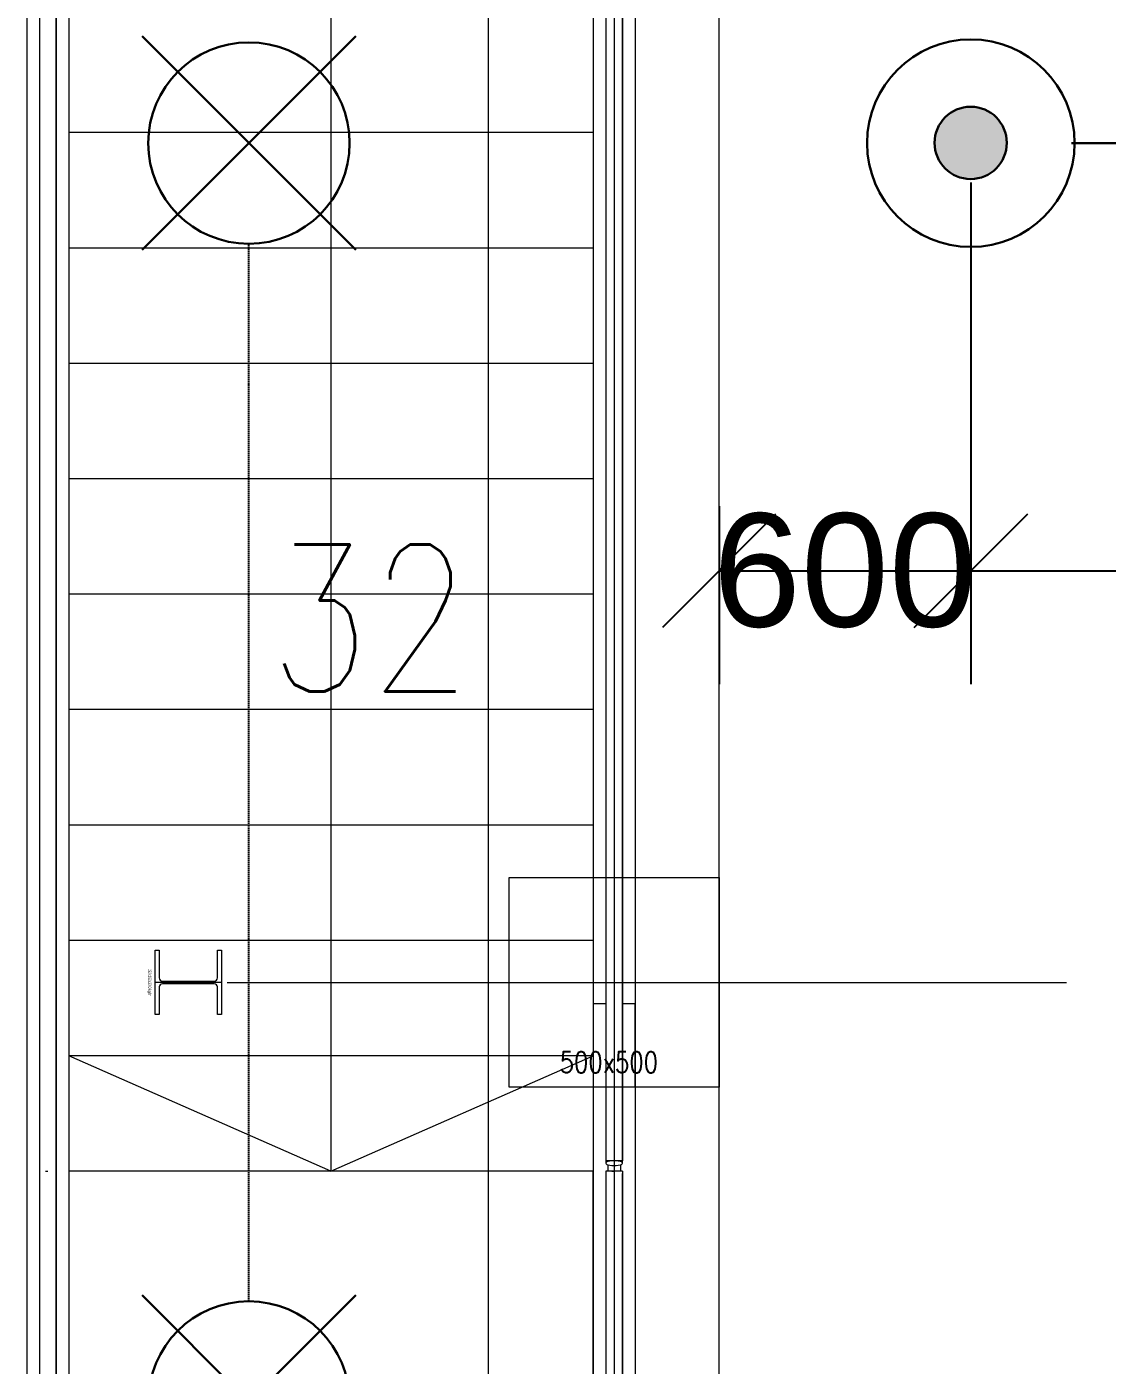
# Model space of a CAD drawing. Header units: millimetres. Extents: x -47219 to 440296, y -79832 to 7189.
# Drawn here: x -7118 to -4543, y -47337 to -44147 of the extents above; entities that cross this region are included whole.
import ezdxf

# ---------------------------------------------------------------- set-up
doc = ezdxf.new("R2010")
doc.units = ezdxf.units.MM
doc.linetypes.add('BLK_2 - 3RD STOREY  LOWER ROOF PLAN-archi clean_25 SEPT 2024$0$IDA - Grid Line', pattern=[3500, 2000, -500, 500, -500])
doc.linetypes.add('HIDDEN2', pattern=[4.7625, 3.175, -1.5875])
doc.layers.get('Defpoints').update_dxf_attribs({"color": 8, "lineweight": 9})
for name, color, linetype, lineweight in [('BLK_2 - 3RD STOREY  LOWER ROOF PLAN-archi clean_25 SEPT 2024$0$1599_DB_A_BLK2_HQ_R21-3RD STOREY 230517$0$A-_HANR----_E3', 8, 'Continuous', 9), ('BLK_2 - 3RD STOREY  LOWER ROOF PLAN-archi clean_25 SEPT 2024$0$1599_DB_A_BLK2_HQ_R21-3RD STOREY 230517$0$A-_HANR----_E6', 8, 'Continuous', 9), ('BLK_2 - 3RD STOREY  LOWER ROOF PLAN-archi clean_25 SEPT 2024$0$A-_HANR----_E3', 8, 'Continuous', 9), ('BLK_2 - 3RD STOREY  LOWER ROOF PLAN-archi clean_25 SEPT 2024$0$A-_HANR----_E6', 8, 'Continuous', 9), ('BLK_2 - 3RD STOREY  LOWER ROOF PLAN-archi clean_25 SEPT 2024$0$A-_WALL----_E', 8, 'Continuous', 9), ('BLK_2 - 3RD STOREY  LOWER ROOF PLAN-archi clean_25 SEPT 2024$0$S-_ANOTGRID_E-1', 8, 'BLK_2 - 3RD STOREY  LOWER ROOF PLAN-archi clean_25 SEPT 2024$0$IDA - Grid Line', 9), ('M-_SPRKPIEX_E-', 1, 'Continuous', 30), ('NW_BEAM AND COLUMN', 134, 'Continuous', 5), ('S-_LINE----_N-', 140, 'Continuous', 18), ('S-TEXT', 140, 'Continuous', 18)]:
    doc.layers.add(name, color=color, linetype=linetype, lineweight=lineweight)
for name, color, linetype in [('DIM', 8, 'Continuous'), ('M-_FIRESPRK_T-', 7, 'Continuous'), ('M-_SPRKBEAM_E-', 12, 'HIDDEN2')]:
    doc.layers.add(name, color=color, linetype=linetype)
doc.styles.add('RomanS_3', font='romans__.ttf', dxfattribs={"width": 0.8, "height": 50})
doc.styles.add('Simplex', font='SIMPLEX.shx', dxfattribs={"width": 0.8, "height": 2.5})
doc.styles.get("Standard").update_dxf_attribs({"font": 'arial.ttf'})
doc.styles.add('Swis721 BlkCn BT', font='swissck.ttf', dxfattribs={"width": 0.65, "height": 8})
doc.dimstyles.new('DIM 150', dxfattribs={"dimscale": 1500, "dimtxt": 0.18, "dimasz": 0.18, "dimexe": 0.18, "dimexo": 0.0625, "dimgap": 0.09, "dimtad": 0, "dimtih": 1, "dimtoh": 1, "dimdec": 0, "dimzin": 0, "dimdsep": 46, "dimtxsty": 'Standard', "dimblk": 'OBLIQUE', "dimcen": 0.09, "dimadec": 0, "dimazin": 0, "dimtfac": 1, "dimtdec": 0, "dimtofl": 0, "dimtmove": 0, "dimatfit": 3, "dimfxl": 1, "dimtolj": 1, "dimtzin": 0, "dimarcsym": 0})

# ---------------------------------------------------------------- blocks, each defined once
blk = doc.blocks.new('3rd Structure')
at = {"layer": 'NW_BEAM AND COLUMN', "color": 8}
for p, q in [((-34450, 250), (-34450, -79450)), ((-34150, 250), (-34150, -79450)), ((-34400, -50150), (-33900, -50150)), ((-34400, -50650), (-34400, -50150)), ((-33900, -50150), (-33900, -50650)), ((-35243.8, -50476.4), (-35243.8, -50323.6)), ((-35243.8, -50323.6), (-35234.4, -50323.6)), ((-35234.4, -50323.6), (-35234.4, -50389.1)), ((-35095.6, -50389.1), (-35095.6, -50323.6)), ((-35095.6, -50323.6), (-35086.2, -50323.6)), ((-35086.2, -50323.6), (-35086.2, -50476.4)), ((-35086.2, -50400), (-35243.8, -50400)), ((-35234.4, -50410.9), (-35234.4, -50476.4)), ((-35226.8, -50396.8), (-35103.2, -50396.8)), ((-35103.2, -50403.2), (-35226.8, -50403.2)), ((-35165, -50396.8), (-35165, -50403.2)), ((-35095.6, -50476.4), (-35095.6, -50410.9)), ((-35234.4, -50476.4), (-35243.8, -50476.4)), ((-35086.2, -50476.4), (-35095.6, -50476.4)), ((-33900, -50650), (-34400, -50650))]:
    blk.add_line(p, q, dxfattribs=at)
for centre, start, end in [((-35226.8, -50389.1), 180, 270), ((-35103.2, -50389.1), 270, 0), ((-35226.8, -50410.9), 90, 180), ((-35103.2, -50410.9), 0, 90)]:
    blk.add_arc(centre, 7.6, start, end, dxfattribs=at)
at = {"layer": 'S-TEXT', "color": 8, "insert": (-35252.9, -50400), "char_height": 8, "width": 66.67, "attachment_point": 2, "rotation": 270, "line_spacing_factor": 0.961347, "style": 'Swis721 BlkCn BT'}
blk.add_mtext('152x152x30.0 kg/m', dxfattribs=at)
at = {"layer": 'S-TEXT', "color": 8, "insert": (-34280, -50565.6), "char_height": 50, "width": 313.287, "attachment_point": 1, "line_spacing_factor": 0.983083, "style": 'RomanS_3'}
blk.add_mtext('500x500', dxfattribs=at)
blk = doc.blocks.new('Under B spk')
for p, q in [((318.2, -318.2), (-318.2, 318.2)), ((318.2, 318.2), (-318.2, -318.2))]:
    blk.add_line(p, q)
blk.add_circle((0, 0), 300)
blk = doc.blocks.new('_Oblique')
at = {"color": 0, "linetype": 'ByBlock', "lineweight": -2}
blk.add_line((-0.5, -0.5), (0.5, 0.5), dxfattribs=at)
blk = doc.blocks.new('*D91')
at = {"layer": 'Defpoints', "color": 0, "transparency": 16777216}
for p in [(-4867.7, -44424.7), (-5467.9, -45196.2), (-4867.7, -45443.9)]:
    blk.add_point(p, dxfattribs=at)
at = {"layer": 'DIM', "color": 0, "lineweight": -2, "transparency": 16777216}
for p, q in [((-4867.7, -44518.5), (-4867.7, -45713.9)), ((-5467.9, -45290), (-5467.9, -45713.9)), ((-5467.9, -45443.9), (-4867.7, -45443.9))]:
    blk.add_line(p, q, dxfattribs=at)
at = {"layer": 'DIM', "color": 0, "lineweight": -2, "transparency": 16777216, "xscale": 270, "yscale": 270, "zscale": 270, "rotation": 180}
blk.add_blockref('_Oblique', (-5467.9, -45443.9), dxfattribs=at)
at = {"layer": 'DIM', "color": 0, "lineweight": -2, "transparency": 16777216, "xscale": 270, "yscale": 270, "zscale": 270}
blk.add_blockref('_Oblique', (-4867.7, -45443.9), dxfattribs=at)
at = {"layer": 'DIM', "color": 0, "transparency": 16777216, "insert": (-5167.8, -45443.9), "char_height": 270, "attachment_point": 5}
blk.add_mtext('\\A1;600', dxfattribs=at)
blk = doc.blocks.new('*D92')
at = {"layer": 'Defpoints', "color": 0, "transparency": 16777216}
for p in [(-4867.7, -44424.7), (-1867.7, -44424.7), (-1867.7, -45443.9)]:
    blk.add_point(p, dxfattribs=at)
at = {"layer": 'DIM', "color": 0, "lineweight": -2, "transparency": 16777216}
for p, q in [((-4867.7, -44518.5), (-4867.7, -45713.9)), ((-1867.7, -44518.5), (-1867.7, -45713.9)), ((-4867.7, -45443.9), (-3905.3, -45443.9)), ((-1867.7, -45443.9), (-2830.1, -45443.9))]:
    blk.add_line(p, q, dxfattribs=at)
at = {"layer": 'DIM', "color": 0, "lineweight": -2, "transparency": 16777216, "xscale": 270, "yscale": 270, "zscale": 270, "rotation": 180}
blk.add_blockref('_Oblique', (-4867.7, -45443.9), dxfattribs=at)
at = {"layer": 'DIM', "color": 0, "lineweight": -2, "transparency": 16777216, "xscale": 270, "yscale": 270, "zscale": 270}
blk.add_blockref('_Oblique', (-1867.7, -45443.9), dxfattribs=at)
at = {"layer": 'DIM', "color": 0, "transparency": 16777216, "insert": (-3367.7, -45443.9), "char_height": 270, "attachment_point": 5}
blk.add_mtext('\\A1;3000', dxfattribs=at)
blk = doc.blocks.new('ROYAL')
at = {"ltscale": 0.1}
h = blk.add_hatch(color=1, dxfattribs=at)
h.dxf.hatch_style = 1
h.paths.add_polyline_path([(16.96, 0.11, 1), (-17.09, 0.11, 1)])
at = {"layer": 'M-_SPRKPIEX_E-', "ltscale": 0.1}
for centre, radius in [((0, 0), 48.84), ((-0.07, 0.11), 17.02)]:
    blk.add_circle(centre, radius, dxfattribs=at)
blk = doc.blocks.new('BLK_2 - 3RD STOREY  LOWER ROOF PLAN-archi clean_25 SEPT 2024$0$1599_DB_A_BLK2_HQ_R21-3RD STOREY 230517$0$Top Rail Type - Top Rail_Internal_-V19-LINKVIEW_BLK2_3RD STOREY')
at = {"layer": 'BLK_2 - 3RD STOREY  LOWER ROOF PLAN-archi clean_25 SEPT 2024$0$1599_DB_A_BLK2_HQ_R21-3RD STOREY 230517$0$A-_HANR----_E6'}
for p, q in [((-5749.3, -42824.7), (-5749.3, -46849.7)), ((-5709.3, -42824.7), (-5709.3, -46849.7)), ((-5709.3, -46849.7), (-5749.3, -46849.7)), ((-5709.3, -46874.7), (-5749.3, -46874.7)), ((-5749.3, -46874.7), (-5749.3, -47849.7)), ((-5709.3, -46874.7), (-5709.3, -47849.7))]:
    blk.add_line(p, q, dxfattribs=at)
blk = doc.blocks.new('BLK_2 - 3RD STOREY  LOWER ROOF PLAN-archi clean_25 SEPT 2024$0$1599_DB_A_BLK2_HQ_R21-3RD STOREY 230517$0$Top Rail Type - Top Rail_Internal_-3698194-LINKVIEW_BLK2_3RD STOREY')
at = {"layer": 'BLK_2 - 3RD STOREY  LOWER ROOF PLAN-archi clean_25 SEPT 2024$0$1599_DB_A_BLK2_HQ_R21-3RD STOREY 230517$0$A-_HANR----_E6'}
for p, q in [((-5749.3, -42824.7), (-5749.3, -46855.5)), ((-5709.3, -46855.5), (-5709.3, -42824.7)), ((-5749.3, -46880.5), (-5749.3, -47850.1)), ((-5734.5, -46874.9), (-5729.3, -46874.7)), ((-5709.3, -47850.1), (-5709.3, -46880.5))]:
    blk.add_line(p, q, dxfattribs=at)
for points in [[(-5709.3, -46855.5), (-5710, -46854), (-5712, -46852.6), (-5715.1, -46851.4), (-5719.3, -46850.4), (-5724.1, -46849.9), (-5729.3, -46849.7), (-5734.5, -46849.9), (-5739.3, -46850.4), (-5743.4, -46851.4), (-5746.6, -46852.6), (-5748.6, -46854), (-5749.3, -46855.5)], [(-5749.3, -46855.5), (-5748.6, -46857), (-5746.6, -46858.4), (-5743.4, -46859.6), (-5739.3, -46860.5), (-5734.5, -46861.1), (-5729.3, -46861.3), (-5724.1, -46861.1), (-5719.3, -46860.5), (-5715.1, -46859.6), (-5712, -46858.4), (-5710, -46857), (-5709.3, -46855.5)]]:
    blk.add_lwpolyline(points, dxfattribs=at)
blk = doc.blocks.new('BLK_2 - 3RD STOREY  LOWER ROOF PLAN-archi clean_25 SEPT 2024$0$1599_DB_A_BLK2_HQ_R21-3RD STOREY 230517$0$Railing - Railing-3698191-LINKVIEW_BLK2_3RD STOREY')
at = {"layer": 'BLK_2 - 3RD STOREY  LOWER ROOF PLAN-archi clean_25 SEPT 2024$0$1599_DB_A_BLK2_HQ_R21-3RD STOREY 230517$0$A-_HANR----_E3'}
for p, q in [((-5779.3, -42824.7), (-5779.3, -46849.7)), ((-5779.3, -46849.7), (-5779.3, -46874.7)), ((-5779.3, -46874.7), (-5779.3, -47849.7)), ((-5744.3, -46859.3), (-5744.3, -46874.7)), ((-5714.3, -46859.3), (-5714.3, -46874.7))]:
    blk.add_line(p, q, dxfattribs=at)
blk = doc.blocks.new('BLK_2 - 3RD STOREY  LOWER ROOF PLAN-archi clean_25 SEPT 2024$0$1599_DB_A_BLK2_HQ_R21-3RD STOREY 230517$0$Top Rail Type - Top Rail_Internal_-V13-LINKVIEW_BLK2_3RD STOREY')
at = {"layer": 'BLK_2 - 3RD STOREY  LOWER ROOF PLAN-archi clean_25 SEPT 2024$0$1599_DB_A_BLK2_HQ_R21-3RD STOREY 230517$0$A-_HANR----_E6'}
for p, q in [((-7099.3, -42824.7), (-7099.3, -46874.7)), ((-7059.3, -42824.7), (-7059.3, -46874.7)), ((-7099.3, -46874.7), (-7099.3, -47849.7)), ((-7059.3, -46874.7), (-7059.3, -47849.7))]:
    blk.add_line(p, q, dxfattribs=at)
blk = doc.blocks.new('BLK_2 - 3RD STOREY  LOWER ROOF PLAN-archi clean_25 SEPT 2024$0$1599_DB_A_BLK2_HQ_R21-3RD STOREY 230517$0$Top Rail Type - Top Rail_Internal_-3164345-LINKVIEW_BLK2_3RD STOREY')
at = {"layer": 'BLK_2 - 3RD STOREY  LOWER ROOF PLAN-archi clean_25 SEPT 2024$0$1599_DB_A_BLK2_HQ_R21-3RD STOREY 230517$0$A-_HANR----_E6'}
for p, q in [((-7099.3, -42824.7), (-7099.3, -46880.5)), ((-7059.3, -46880.5), (-7059.3, -42824.7)), ((-7099.3, -46880.5), (-7099.3, -47850.1)), ((-7059.3, -47850.1), (-7059.3, -46880.5))]:
    blk.add_line(p, q, dxfattribs=at)
blk.add_open_spline([(-7084.5, -46874.9), (-7082.8, -46874.7), (-7081, -46874.7), (-7079.3, -46874.7)], degree=3, dxfattribs=at)
blk = doc.blocks.new('BLK_2 - 3RD STOREY  LOWER ROOF PLAN-archi clean_25 SEPT 2024$0$1599_DB_A_BLK2_HQ_R21-3RD STOREY 230517$0$Railing - Railing-3164338-LINKVIEW_BLK2_3RD STOREY')
at = {"layer": 'BLK_2 - 3RD STOREY  LOWER ROOF PLAN-archi clean_25 SEPT 2024$0$1599_DB_A_BLK2_HQ_R21-3RD STOREY 230517$0$A-_HANR----_E3'}
for p, q in [((-7129.3, -42824.7), (-7129.3, -46874.7)), ((-7029.3, -42824.7), (-7029.3, -46874.7)), ((-7129.3, -46874.7), (-7129.3, -47849.7)), ((-7029.3, -46874.7), (-7029.3, -47849.7))]:
    blk.add_line(p, q, dxfattribs=at)
blk = doc.blocks.new('BLK_2 - 3RD STOREY  LOWER ROOF PLAN-archi clean_25 SEPT 2024$0$Railing - Railing-3164338-BLK 2 3RD STOREY PLAN')
at = {"layer": 'BLK_2 - 3RD STOREY  LOWER ROOF PLAN-archi clean_25 SEPT 2024$0$A-_HANR----_E3'}
for p, q in [((-7029.3, -42824.7), (-7029.3, -46874.7)), ((-7029.3, -46874.7), (-7029.3, -47849.7))]:
    blk.add_line(p, q, dxfattribs=at)
blk = doc.blocks.new('BLK_2 - 3RD STOREY  LOWER ROOF PLAN-archi clean_25 SEPT 2024$0$Top Rail Type - Top Rail_Internal_-3164345-BLK 2 3RD STOREY PLAN')
at = {"layer": 'BLK_2 - 3RD STOREY  LOWER ROOF PLAN-archi clean_25 SEPT 2024$0$A-_HANR----_E6'}
for p, q in [((-7099.3, -42824.7), (-7099.3, -46880.5)), ((-7059.3, -46880.5), (-7059.3, -42824.7)), ((-7099.3, -46880.5), (-7099.3, -47855.5)), ((-7059.3, -47855.5), (-7059.3, -46880.5))]:
    blk.add_line(p, q, dxfattribs=at)
blk.add_open_spline([(-7084.5, -46874.9), (-7082.8, -46874.7), (-7081, -46874.7), (-7079.3, -46874.7)], degree=3, dxfattribs=at)
blk = doc.blocks.new('BLK_2 - 3RD STOREY  LOWER ROOF PLAN-archi clean_25 SEPT 2024$0$Top Rail Type - Top Rail_Internal_-V24-BLK 2 3RD STOREY PLAN')
at = {"layer": 'BLK_2 - 3RD STOREY  LOWER ROOF PLAN-archi clean_25 SEPT 2024$0$A-_HANR----_E6'}
for p, q in [((-7099.3, -42824.7), (-7099.3, -46874.7)), ((-7059.3, -42824.7), (-7059.3, -46874.7)), ((-7099.3, -46874.7), (-7099.3, -47849.7)), ((-7059.3, -46874.7), (-7059.3, -47849.7))]:
    blk.add_line(p, q, dxfattribs=at)
blk = doc.blocks.new('BLK_2 - 3RD STOREY  LOWER ROOF PLAN-archi clean_25 SEPT 2024$0$Top Rail Type - Top Rail_Internal_-3698194-BLK 2 3RD STOREY PLAN')
at = {"layer": 'BLK_2 - 3RD STOREY  LOWER ROOF PLAN-archi clean_25 SEPT 2024$0$A-_HANR----_E6'}
for p, q in [((-5749.3, -42824.7), (-5749.3, -46855.5)), ((-5709.3, -46855.5), (-5709.3, -42824.7)), ((-5749.3, -46880.5), (-5749.3, -47855.5)), ((-5734.5, -46874.9), (-5729.3, -46874.7)), ((-5709.3, -47855.5), (-5709.3, -46880.5))]:
    blk.add_line(p, q, dxfattribs=at)
at = {"layer": 'BLK_2 - 3RD STOREY  LOWER ROOF PLAN-archi clean_25 SEPT 2024$0$A-_HANR----_E6', "flags": 128}
for points in [[(-5709.3, -46855.5), (-5710, -46854), (-5712, -46852.6), (-5715.1, -46851.4), (-5719.3, -46850.4), (-5724.1, -46849.9), (-5729.3, -46849.7), (-5734.5, -46849.9), (-5739.3, -46850.4), (-5743.4, -46851.4), (-5746.6, -46852.6), (-5748.6, -46854), (-5749.3, -46855.5)], [(-5749.3, -46855.5), (-5748.6, -46857), (-5746.6, -46858.4), (-5743.4, -46859.6), (-5739.3, -46860.5), (-5734.5, -46861.1), (-5729.3, -46861.3), (-5724.1, -46861.1), (-5719.3, -46860.5), (-5715.1, -46859.6), (-5712, -46858.4), (-5710, -46857), (-5709.3, -46855.5)]]:
    blk.add_lwpolyline(points, dxfattribs=at)
blk = doc.blocks.new('BLK_2 - 3RD STOREY  LOWER ROOF PLAN-archi clean_25 SEPT 2024$0$Top Rail Type - Top Rail_Internal_-V29-BLK 2 3RD STOREY PLAN')
at = {"layer": 'BLK_2 - 3RD STOREY  LOWER ROOF PLAN-archi clean_25 SEPT 2024$0$A-_HANR----_E6'}
for p, q in [((-5749.3, -42824.7), (-5749.3, -46849.7)), ((-5709.3, -42824.7), (-5709.3, -46849.7)), ((-5709.3, -46849.7), (-5749.3, -46849.7)), ((-5709.3, -46874.7), (-5749.3, -46874.7)), ((-5749.3, -46874.7), (-5749.3, -47849.7)), ((-5709.3, -46874.7), (-5709.3, -47849.7))]:
    blk.add_line(p, q, dxfattribs=at)
blk = doc.blocks.new('BLK_2 - 3RD STOREY  LOWER ROOF PLAN-archi clean_25 SEPT 2024')
at = {"layer": 'BLK_2 - 3RD STOREY  LOWER ROOF PLAN-archi clean_25 SEPT 2024$0$A-_WALL----_E'}
for p, q in [((-136786.4, -92752.4), (-136786.4, -85352.4)), ((-136786.4, -92752.4), (-136786.4, -85452.4)), ((-136986.4, -85552.4), (-136986.4, -94702.4)), ((-136986.4, -85552.4), (-136986.4, -88752.4)), ((-136986.4, -85552.4), (-136986.4, -94702.4)), ((-138336.4, -86852.4), (-138336.4, -87127.4)), ((-137711.4, -86852.4), (-137711.4, -87127.4)), ((-137711.4, -86852.4), (-137711.4, -87127.4)), ((-137086.4, -86852.4), (-137086.4, -87127.4)), ((-137086.4, -87127.4), (-138336.4, -87127.4)), ((-138336.4, -87127.4), (-138336.4, -87402.4)), ((-137086.4, -87127.4), (-138336.4, -87127.4)), ((-137711.4, -87127.4), (-137711.4, -87402.4)), ((-137711.4, -87127.4), (-137711.4, -87402.4)), ((-137086.4, -87127.4), (-137086.4, -87402.4)), ((-137086.4, -87402.4), (-138336.4, -87402.4)), ((-138336.4, -87402.4), (-138336.4, -87677.4)), ((-137086.4, -87402.4), (-138336.4, -87402.4)), ((-137711.4, -87402.4), (-137711.4, -87677.4)), ((-137711.4, -87402.4), (-137711.4, -87677.4)), ((-137086.4, -87402.4), (-137086.4, -87677.4)), ((-137086.4, -87677.4), (-138336.4, -87677.4)), ((-138336.4, -87677.4), (-138336.4, -87952.4)), ((-137086.4, -87677.4), (-138336.4, -87677.4)), ((-137711.4, -87677.4), (-137711.4, -87952.4)), ((-137711.4, -87677.4), (-137711.4, -87952.4)), ((-137086.4, -87677.4), (-137086.4, -87952.4)), ((-137086.4, -87952.4), (-138336.4, -87952.4)), ((-138336.4, -87952.4), (-138336.4, -88227.4)), ((-137086.4, -87952.4), (-138336.4, -87952.4)), ((-137711.4, -87952.4), (-137711.4, -88227.4)), ((-137711.4, -87952.4), (-137711.4, -88227.4)), ((-137086.4, -87952.4), (-137086.4, -88227.4)), ((-137086.4, -88227.4), (-138336.4, -88227.4)), ((-138336.4, -88227.4), (-138336.4, -88502.4)), ((-137086.4, -88227.4), (-138336.4, -88227.4)), ((-137711.4, -88227.4), (-137711.4, -88502.4)), ((-137711.4, -88227.4), (-137711.4, -88502.4)), ((-137086.4, -88227.4), (-137086.4, -88502.4)), ((-137086.4, -88502.4), (-138336.4, -88502.4)), ((-138336.4, -88502.4), (-138336.4, -88777.4)), ((-137086.4, -88502.4), (-138336.4, -88502.4)), ((-137711.4, -88502.4), (-137711.4, -88777.4)), ((-137711.4, -88502.4), (-137711.4, -88777.4)), ((-137086.4, -88502.4), (-137086.4, -88777.4)), ((-136986.4, -88752.4), (-136986.4, -89252.4)), ((-137086.4, -88777.4), (-138336.4, -88777.4)), ((-138336.4, -88777.4), (-138336.4, -89052.4)), ((-137086.4, -88777.4), (-138336.4, -88777.4)), ((-137711.4, -88777.4), (-137711.4, -89052.4)), ((-137711.4, -88777.4), (-137711.4, -89052.4)), ((-137086.4, -88777.4), (-137086.4, -89052.4)), ((-137086.4, -89052.4), (-138336.4, -89052.4)), ((-138336.4, -89052.4), (-138336.4, -89327.4)), ((-137086.4, -89052.4), (-138336.4, -89052.4)), ((-137711.4, -89052.4), (-137711.4, -89327.4)), ((-137711.4, -89052.4), (-137711.4, -89327.4)), ((-137086.4, -89052.4), (-137086.4, -89327.4)), ((-137086.4, -89202.4), (-137056.4, -89202.4)), ((-137016.4, -89202.4), (-136986.4, -89202.4)), ((-136986.4, -89402.4), (-136986.4, -89202.4)), ((-136986.4, -89252.4), (-136986.4, -94702.4)), ((-137711.4, -89602.4), (-138336.4, -89327.4)), ((-137086.4, -89327.4), (-138336.4, -89327.4)), ((-138336.4, -89327.4), (-138336.4, -89602.4)), ((-137086.4, -89327.4), (-138336.4, -89327.4)), ((-137711.4, -89602.4), (-138336.4, -89327.4)), ((-137711.4, -89602.4), (-137086.4, -89327.4)), ((-137711.4, -89327.4), (-137711.4, -89602.4)), ((-137711.4, -89327.4), (-137711.4, -89602.4)), ((-137711.4, -89602.4), (-137086.4, -89327.4)), ((-137086.4, -89327.4), (-137086.4, -89602.4)), ((-137056.4, -89402.4), (-137086.4, -89402.4)), ((-136986.4, -89402.4), (-137016.4, -89402.4)), ((-137086.4, -89602.4), (-138336.4, -89602.4)), ((-138336.4, -89602.4), (-138336.4, -90852.4)), ((-137086.4, -89602.4), (-138336.4, -89602.4)), ((-137086.4, -90852.4), (-137086.4, -89602.4))]:
    blk.add_line(p, q, dxfattribs=at)
at = {"layer": 'BLK_2 - 3RD STOREY  LOWER ROOF PLAN-archi clean_25 SEPT 2024$0$S-_ANOTGRID_E-1'}
blk.add_line((-141458.5, -89152.4), (-96554.5, -89152.4), dxfattribs=at)
at = {"layer": 'BLK_2 - 3RD STOREY  LOWER ROOF PLAN-archi clean_25 SEPT 2024$0$A-_WALL----_E'}
for name in ['BLK_2 - 3RD STOREY  LOWER ROOF PLAN-archi clean_25 SEPT 2024$0$1599_DB_A_BLK2_HQ_R21-3RD STOREY 230517$0$Railing - Railing-3164338-LINKVIEW_BLK2_3RD STOREY', 'BLK_2 - 3RD STOREY  LOWER ROOF PLAN-archi clean_25 SEPT 2024$0$Railing - Railing-3164338-BLK 2 3RD STOREY PLAN', 'BLK_2 - 3RD STOREY  LOWER ROOF PLAN-archi clean_25 SEPT 2024$0$1599_DB_A_BLK2_HQ_R21-3RD STOREY 230517$0$Top Rail Type - Top Rail_Internal_-V13-LINKVIEW_BLK2_3RD STOREY', 'BLK_2 - 3RD STOREY  LOWER ROOF PLAN-archi clean_25 SEPT 2024$0$1599_DB_A_BLK2_HQ_R21-3RD STOREY 230517$0$Top Rail Type - Top Rail_Internal_-3164345-LINKVIEW_BLK2_3RD STOREY', 'BLK_2 - 3RD STOREY  LOWER ROOF PLAN-archi clean_25 SEPT 2024$0$Top Rail Type - Top Rail_Internal_-3164345-BLK 2 3RD STOREY PLAN', 'BLK_2 - 3RD STOREY  LOWER ROOF PLAN-archi clean_25 SEPT 2024$0$Top Rail Type - Top Rail_Internal_-V24-BLK 2 3RD STOREY PLAN', 'BLK_2 - 3RD STOREY  LOWER ROOF PLAN-archi clean_25 SEPT 2024$0$1599_DB_A_BLK2_HQ_R21-3RD STOREY 230517$0$Railing - Railing-3698191-LINKVIEW_BLK2_3RD STOREY', 'BLK_2 - 3RD STOREY  LOWER ROOF PLAN-archi clean_25 SEPT 2024$0$1599_DB_A_BLK2_HQ_R21-3RD STOREY 230517$0$Top Rail Type - Top Rail_Internal_-V19-LINKVIEW_BLK2_3RD STOREY', 'BLK_2 - 3RD STOREY  LOWER ROOF PLAN-archi clean_25 SEPT 2024$0$1599_DB_A_BLK2_HQ_R21-3RD STOREY 230517$0$Top Rail Type - Top Rail_Internal_-3698194-LINKVIEW_BLK2_3RD STOREY', 'BLK_2 - 3RD STOREY  LOWER ROOF PLAN-archi clean_25 SEPT 2024$0$Top Rail Type - Top Rail_Internal_-3698194-BLK 2 3RD STOREY PLAN', 'BLK_2 - 3RD STOREY  LOWER ROOF PLAN-archi clean_25 SEPT 2024$0$Top Rail Type - Top Rail_Internal_-V29-BLK 2 3RD STOREY PLAN']:
    blk.add_blockref(name, (-131307.1, -42727.7), dxfattribs=at)

msp = doc.modelspace()

# ---------------------------------------------------------------- linework, layer by layer
at = {"layer": 'M-_SPRKBEAM_E-'}
msp.add_line((-6588.3, -47184.7), (-6588.3, -44664.7), dxfattribs=at)
at = {"layer": 'M-_SPRKPIEX_E-'}
msp.add_line((-4627.7, -44424.7), (-2107.7, -44424.7), dxfattribs=at)

# ---------------------------------------------------------------- block references
msp.add_blockref('BLK_2 - 3RD STOREY  LOWER ROOF PLAN-archi clean_25 SEPT 2024', (131318.5, 42727.7), dxfattribs=at)
for name, p, xscale, yscale, zscale in [('Under B spk', (-6588.3, -44424.7), 0.8, 0.8, 0.8), ('ROYAL', (-4867.7, -44424.7), 5.0625, 5.0625, 5.0625), ('Under B spk', (-6588.3, -47424.7), 0.8, 0.8, 0.8)]:
    msp.add_blockref(name, p, dxfattribs=dict(at, xscale=xscale, yscale=yscale, zscale=zscale))
at = {"layer": 'S-_LINE----_N-'}
msp.add_blockref('3rd Structure', (28432.1, 3975.3), dxfattribs=at)

# ---------------------------------------------------------------- texts
at = {"layer": 'M-_FIRESPRK_T-', "style": 'Simplex', "width": 0.8}
msp.add_text('32', height=350, dxfattribs=at).set_placement((-6540, -45731.3))

# ---------------------------------------------------------------- dimensions: what is measured, and where the dimension line sits
at = {"layer": 'DIM'}
dim = msp.add_linear_dim(base=(-4867.7, -45443.9), p1=(-5467.9, -45196.2), p2=(-4867.7, -44424.7), dimstyle='DIM 150', dxfattribs=at)
dim.commit()
dim.dimension.update_dxf_attribs({"geometry": '*D91', "text_midpoint": (-5167.8, -45443.9), "dimtype": 160})
dim = msp.add_linear_dim(base=(-1867.7, -45443.9), p1=(-4867.7, -44424.7), p2=(-1867.7, -44424.7), dimstyle='DIM 150', override={"dimtmove": 1}, dxfattribs=at)
dim.commit()
dim.dimension.update_dxf_attribs({"geometry": '*D92', "text_midpoint": (-3367.7, -45443.9)})

doc.saveas('drawing.dxf')
